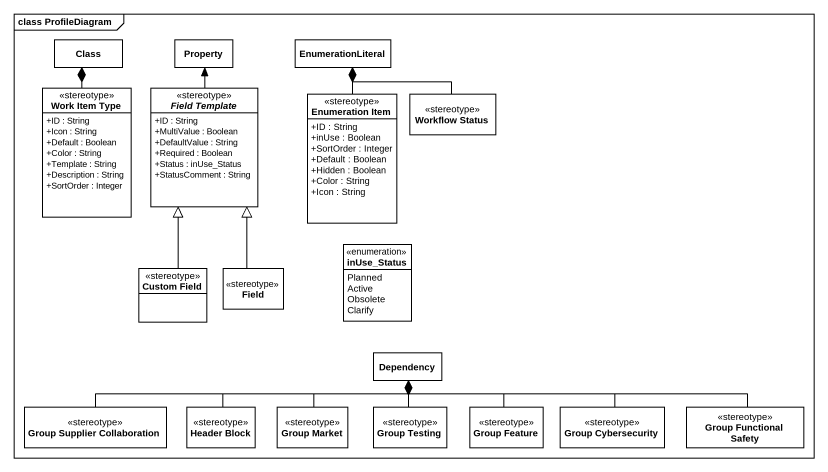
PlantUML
@startuml
mainframe class ProfileDiagram
hide circle
hide empty members
skinparam classAttributeIconSize 0
class "Class" as Class_
class Property
class EnumerationLiteral
class "Work Item Type" as Work_Item_Type <<stereotype>> {
  +ID : String
  +Icon : String
  +Default : Boolean
  +Color : String
  +Template : String
  +Description : String
  +SortOrder : Integer
}
abstract class "Field Template" as Field_Template <<stereotype>> {
  +ID : String
  +MultiValue : Boolean
  +DefaultValue : String
  +Required : Boolean
  +Status : inUse_Status
  +StatusComment : String
}
class "Enumeration Item" as Enumeration_Item <<stereotype>> {
  +ID : String
  +inUse : Boolean
  +SortOrder : Integer
  +Default : Boolean
  +Hidden : Boolean
  +Color : String
  +Icon : String
}
class "Workflow Status" as Workflow_Status <<stereotype>>
class "Custom Field" as Custom_Field <<stereotype>>
class Field <<stereotype>>
enum inUse_Status {
  Planned
  Active
  Obsolete
  Clarify
}
class Dependency
class "Group Supplier Collaboration" as Group_Supplier_Collaboration <<stereotype>>
class "Header Block" as Header_Block <<stereotype>>
class "Group Market" as Group_Market <<stereotype>>
class "Group Testing" as Group_Testing <<stereotype>>
class "Group Feature" as Group_Feature <<stereotype>>
class "Group Cybersecurity" as Group_Cybersecurity <<stereotype>>
class "Group Functional Safety" as Group_Functional_Safety <<stereotype>>
Work_Item_Type -up-* Class_
Field_Template -up-> Property
Enumeration_Item -up-* EnumerationLiteral
Workflow_Status -left-* EnumerationLiteral
Custom_Field -up-|> Field_Template
Field -up-|> Field_Template
Group_Supplier_Collaboration -right-* Dependency
Header_Block -right-* Dependency
Group_Market -up-* Dependency
Group_Testing -up-* Dependency
Group_Feature -up-* Dependency
Group_Cybersecurity -left-* Dependency
Group_Functional_Safety -left-* Dependency
@enduml
